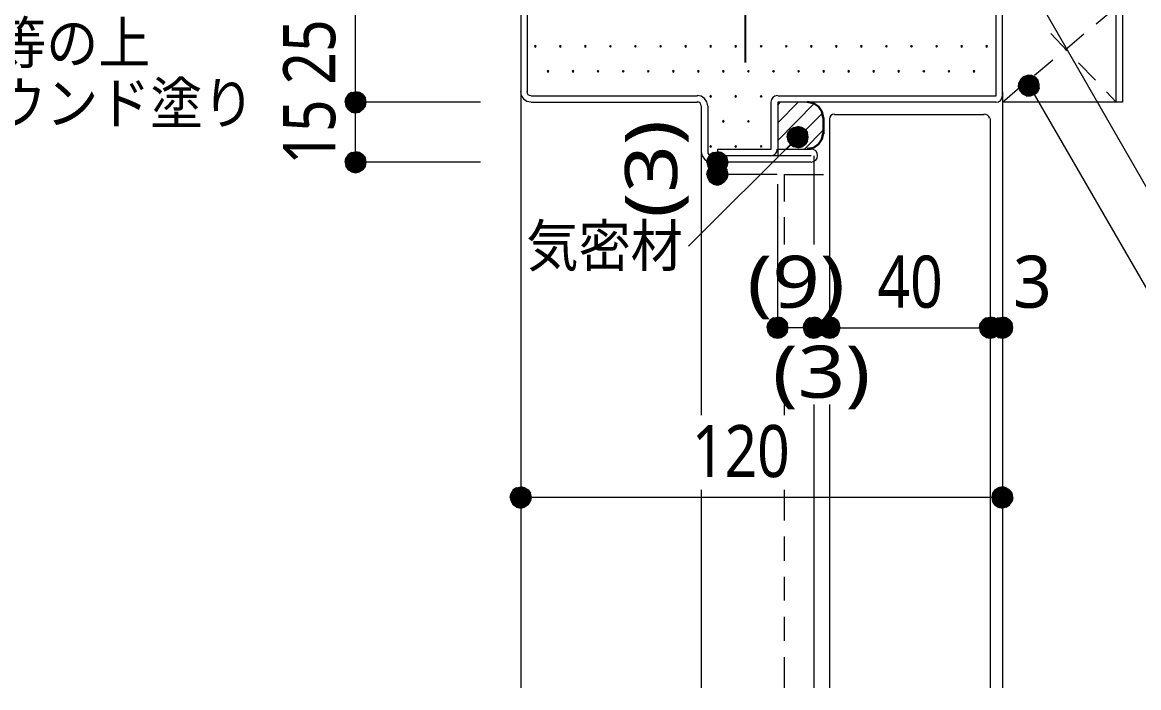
# Model space of a CAD drawing. Header units: millimetres. Extents: x 0 to 420, y 0 to 297.
# Drawn here: x 115.2 to 170.9, y 221.7 to 254.9 of the extents above; entities that cross this region are included whole.
import ezdxf
from ezdxf.enums import TextEntityAlignment as Align

# ---------------------------------------------------------------- set-up
doc = ezdxf.new("R2010")
doc.units = ezdxf.units.MM
doc.styles.add('kst32b', font='NotoSansJP-Variable.ttf')

msp = doc.modelspace()

# ---------------------------------------------------------------- hatches: boundary and pattern name
for points in [[(140.801, 253.767), (140.779, 253.746), (140.758, 253.725), (140.779, 253.704), (140.801, 253.682), (140.822, 253.704), (140.843, 253.725), (140.822, 253.746), (140.801, 253.767)], [(142.05, 253.767), (142.028, 253.746), (142.007, 253.725), (142.028, 253.704), (142.05, 253.682), (142.071, 253.704), (142.092, 253.725), (142.071, 253.746), (142.05, 253.767)], [(143.298, 253.767), (143.277, 253.746), (143.256, 253.725), (143.277, 253.704), (143.298, 253.682), (143.32, 253.704), (143.341, 253.725), (143.32, 253.746), (143.298, 253.767)], [(144.547, 253.767), (144.526, 253.746), (144.505, 253.725), (144.526, 253.704), (144.547, 253.682), (144.568, 253.704), (144.59, 253.725), (144.568, 253.746), (144.547, 253.767)], [(145.796, 253.767), (145.775, 253.746), (145.754, 253.725), (145.775, 253.704), (145.796, 253.682), (145.817, 253.704), (145.838, 253.725), (145.817, 253.746), (145.796, 253.767)], [(147.045, 253.767), (147.024, 253.746), (147.003, 253.725), (147.024, 253.704), (147.045, 253.682), (147.066, 253.704), (147.087, 253.725), (147.066, 253.746), (147.045, 253.767)], [(148.294, 253.767), (148.272, 253.746), (148.251, 253.725), (148.272, 253.704), (148.294, 253.682), (148.315, 253.704), (148.336, 253.725), (148.315, 253.746), (148.294, 253.767)], [(149.543, 253.767), (149.521, 253.746), (149.5, 253.725), (149.521, 253.704), (149.543, 253.682), (149.564, 253.704), (149.585, 253.725), (149.564, 253.746), (149.543, 253.767)], [(150.791, 253.767), (150.77, 253.746), (150.749, 253.725), (150.77, 253.704), (150.791, 253.682), (150.812, 253.704), (150.834, 253.725), (150.812, 253.746), (150.791, 253.767)], [(152.061, 253.767), (152.04, 253.746), (152.019, 253.725), (152.04, 253.704), (152.061, 253.682), (152.083, 253.704), (152.104, 253.725), (152.083, 253.746), (152.061, 253.767)], [(153.31, 253.767), (153.289, 253.746), (153.268, 253.725), (153.289, 253.704), (153.31, 253.682), (153.331, 253.704), (153.353, 253.725), (153.331, 253.746), (153.31, 253.767)], [(154.559, 253.767), (154.538, 253.746), (154.517, 253.725), (154.538, 253.704), (154.559, 253.682), (154.58, 253.704), (154.601, 253.725), (154.58, 253.746), (154.559, 253.767)], [(155.808, 253.767), (155.787, 253.746), (155.766, 253.725), (155.787, 253.704), (155.808, 253.682), (155.829, 253.704), (155.85, 253.725), (155.829, 253.746), (155.808, 253.767)], [(157.057, 253.767), (157.036, 253.746), (157.014, 253.725), (157.036, 253.704), (157.057, 253.682), (157.078, 253.704), (157.099, 253.725), (157.078, 253.746), (157.057, 253.767)], [(158.305, 253.767), (158.284, 253.746), (158.263, 253.725), (158.284, 253.704), (158.305, 253.682), (158.327, 253.704), (158.348, 253.725), (158.327, 253.746), (158.305, 253.767)], [(159.554, 253.767), (159.533, 253.746), (159.512, 253.725), (159.533, 253.704), (159.554, 253.682), (159.576, 253.704), (159.597, 253.725), (159.576, 253.746), (159.554, 253.767)], [(160.803, 253.767), (160.782, 253.746), (160.761, 253.725), (160.782, 253.704), (160.803, 253.682), (160.824, 253.704), (160.846, 253.725), (160.824, 253.746), (160.803, 253.767)], [(162.052, 253.767), (162.031, 253.746), (162.01, 253.725), (162.031, 253.704), (162.052, 253.682), (162.073, 253.704), (162.094, 253.725), (162.073, 253.746), (162.052, 253.767)], [(163.301, 253.767), (163.28, 253.746), (163.259, 253.725), (163.28, 253.704), (163.301, 253.682), (163.322, 253.704), (163.343, 253.725), (163.322, 253.746), (163.301, 253.767)], [(141.436, 252.518), (141.415, 252.497), (141.393, 252.476), (141.415, 252.455), (141.436, 252.434), (141.457, 252.455), (141.478, 252.476), (141.457, 252.497), (141.436, 252.518)], [(142.685, 252.518), (142.663, 252.497), (142.642, 252.476), (142.663, 252.455), (142.685, 252.434), (142.706, 252.455), (142.727, 252.476), (142.706, 252.497), (142.685, 252.518)], [(143.933, 252.518), (143.912, 252.497), (143.891, 252.476), (143.912, 252.455), (143.933, 252.434), (143.954, 252.455), (143.976, 252.476), (143.954, 252.497), (143.933, 252.518)], [(145.182, 252.518), (145.161, 252.497), (145.14, 252.476), (145.161, 252.455), (145.182, 252.434), (145.203, 252.455), (145.225, 252.476), (145.203, 252.497), (145.182, 252.518)], [(146.431, 252.518), (146.41, 252.497), (146.389, 252.476), (146.41, 252.455), (146.431, 252.434), (146.452, 252.455), (146.473, 252.476), (146.452, 252.497), (146.431, 252.518)], [(147.68, 252.518), (147.659, 252.497), (147.637, 252.476), (147.659, 252.455), (147.68, 252.434), (147.701, 252.455), (147.722, 252.476), (147.701, 252.497), (147.68, 252.518)], [(148.929, 252.518), (148.908, 252.497), (148.886, 252.476), (148.908, 252.455), (148.929, 252.434), (148.95, 252.455), (148.971, 252.476), (148.95, 252.497), (148.929, 252.518)], [(150.178, 252.518), (150.156, 252.497), (150.135, 252.476), (150.156, 252.455), (150.178, 252.434), (150.199, 252.455), (150.22, 252.476), (150.199, 252.497), (150.178, 252.518)], [(151.426, 252.518), (151.405, 252.497), (151.384, 252.476), (151.405, 252.455), (151.426, 252.434), (151.447, 252.455), (151.469, 252.476), (151.447, 252.497), (151.426, 252.518)], [(152.675, 252.518), (152.654, 252.497), (152.633, 252.476), (152.654, 252.455), (152.675, 252.434), (152.696, 252.455), (152.718, 252.476), (152.696, 252.497), (152.675, 252.518)], [(153.924, 252.518), (153.903, 252.497), (153.882, 252.476), (153.903, 252.455), (153.924, 252.434), (153.945, 252.455), (153.966, 252.476), (153.945, 252.497), (153.924, 252.518)], [(155.173, 252.518), (155.152, 252.497), (155.13, 252.476), (155.152, 252.455), (155.173, 252.434), (155.194, 252.455), (155.215, 252.476), (155.194, 252.497), (155.173, 252.518)], [(156.422, 252.518), (156.401, 252.497), (156.379, 252.476), (156.401, 252.455), (156.422, 252.434), (156.443, 252.455), (156.464, 252.476), (156.443, 252.497), (156.422, 252.518)], [(157.671, 252.518), (157.649, 252.497), (157.628, 252.476), (157.649, 252.455), (157.671, 252.434), (157.692, 252.455), (157.713, 252.476), (157.692, 252.497), (157.671, 252.518)], [(158.919, 252.518), (158.898, 252.497), (158.877, 252.476), (158.898, 252.455), (158.919, 252.434), (158.941, 252.455), (158.962, 252.476), (158.941, 252.497), (158.919, 252.518)], [(160.168, 252.518), (160.147, 252.497), (160.126, 252.476), (160.147, 252.455), (160.168, 252.434), (160.189, 252.455), (160.211, 252.476), (160.189, 252.497), (160.168, 252.518)], [(161.417, 252.518), (161.396, 252.497), (161.375, 252.476), (161.396, 252.455), (161.417, 252.434), (161.438, 252.455), (161.459, 252.476), (161.438, 252.497), (161.417, 252.518)], [(162.666, 252.518), (162.645, 252.497), (162.624, 252.476), (162.645, 252.455), (162.666, 252.434), (162.687, 252.455), (162.708, 252.476), (162.687, 252.497), (162.666, 252.518)], [(165.481, 251.248), (165.671, 251.312), (165.418, 251.756), (165.481, 251.248)], [(149.543, 251.27), (149.521, 251.248), (149.5, 251.227), (149.521, 251.206), (149.543, 251.185), (149.564, 251.206), (149.585, 251.227), (149.564, 251.248), (149.543, 251.27)], [(150.791, 251.27), (150.77, 251.248), (150.749, 251.227), (150.77, 251.206), (150.791, 251.185), (150.812, 251.206), (150.834, 251.227), (150.812, 251.248), (150.791, 251.27)], [(152.061, 251.27), (152.04, 251.248), (152.019, 251.227), (152.04, 251.206), (152.061, 251.185), (152.083, 251.206), (152.104, 251.227), (152.083, 251.248), (152.061, 251.27)], [(132.334, 250.74), (132.376, 250.931), (131.847, 250.931), (132.334, 250.74)], [(150.178, 250.021), (150.156, 249.999), (150.135, 249.978), (150.156, 249.957), (150.178, 249.936), (150.199, 249.957), (150.22, 249.978), (150.199, 249.999), (150.178, 250.021)], [(151.426, 250.021), (151.405, 249.999), (151.384, 249.978), (151.405, 249.957), (151.426, 249.936), (151.447, 249.957), (151.469, 249.978), (151.447, 249.999), (151.426, 250.021)], [(149.543, 248.772), (149.521, 248.751), (149.5, 248.729), (149.521, 248.708), (149.543, 248.687), (149.564, 248.708), (149.585, 248.729), (149.564, 248.751), (149.543, 248.772)], [(150.791, 248.772), (150.77, 248.751), (150.749, 248.729), (150.77, 248.708), (150.791, 248.687), (150.812, 248.708), (150.834, 248.729), (150.812, 248.751), (150.791, 248.772)], [(152.061, 248.772), (152.04, 248.751), (152.019, 248.729), (152.04, 248.708), (152.061, 248.687), (152.083, 248.708), (152.104, 248.729), (152.083, 248.751), (152.061, 248.772)], [(153.395, 249.005), (153.501, 248.835), (153.882, 249.195), (153.395, 249.005)], [(132.334, 247.735), (132.376, 247.946), (131.847, 247.946), (132.334, 247.735)], [(150.368, 247.735), (150.41, 247.946), (149.881, 247.946), (150.368, 247.735)], [(150.368, 247.142), (150.41, 247.332), (149.881, 247.332), (150.368, 247.142)], [(153.374, 239.48), (153.395, 239.691), (152.887, 239.691), (153.374, 239.48)], [(155.173, 239.48), (155.194, 239.691), (154.686, 239.691), (155.173, 239.48)], [(155.956, 239.48), (155.998, 239.691), (155.469, 239.691), (155.956, 239.48)], [(163.957, 239.48), (163.999, 239.691), (163.47, 239.691), (163.957, 239.48)], [(164.571, 239.48), (164.613, 239.691), (164.084, 239.691), (164.571, 239.48)], [(140.568, 231.034), (140.61, 231.225), (140.081, 231.225), (140.568, 231.034)], [(163.597, 231.436), (163.555, 231.225), (164.084, 231.225), (163.597, 231.436)]]:
    msp.add_hatch(color=7).paths.add_polyline_path(points)
h = msp.add_hatch(color=7)
h.paths.add_polyline_path([(165.545, 252.264), (165.354, 252.285), (165.418, 251.756), (165.545, 252.264)])
h.paths.add_polyline_path([(165.354, 252.285), (165.418, 251.756), (165.142, 252.222), (165.354, 252.285)])
h.paths.add_polyline_path([(165.418, 251.756), (165.142, 252.222), (164.994, 252.074), (165.418, 251.756)])
h = msp.add_hatch(color=7)
h.paths.add_polyline_path([(165.926, 251.82), (165.862, 252.031), (165.418, 251.756), (165.926, 251.82)])
h.paths.add_polyline_path([(165.862, 252.031), (165.418, 251.756), (165.735, 252.18), (165.862, 252.031)])
h.paths.add_polyline_path([(165.418, 251.756), (165.735, 252.18), (165.545, 252.264), (165.418, 251.756)])
h = msp.add_hatch(color=7)
h.paths.add_polyline_path([(164.994, 252.074), (164.91, 251.904), (165.418, 251.756), (164.994, 252.074)])
h.paths.add_polyline_path([(164.91, 251.904), (165.418, 251.756), (164.888, 251.693), (164.91, 251.904)])
h.paths.add_polyline_path([(165.418, 251.756), (164.888, 251.693), (164.952, 251.502), (165.418, 251.756)])
h = msp.add_hatch(color=7)
h.paths.add_polyline_path([(164.952, 251.502), (165.1, 251.333), (165.418, 251.756), (164.952, 251.502)])
h.paths.add_polyline_path([(165.1, 251.333), (165.418, 251.756), (165.269, 251.248), (165.1, 251.333)])
h.paths.add_polyline_path([(165.418, 251.756), (165.269, 251.248), (165.481, 251.248), (165.418, 251.756)])
h = msp.add_hatch(color=7)
h.paths.add_polyline_path([(165.671, 251.312), (165.841, 251.439), (165.418, 251.756), (165.671, 251.312)])
h.paths.add_polyline_path([(165.841, 251.439), (165.418, 251.756), (165.926, 251.629), (165.841, 251.439)])
h.paths.add_polyline_path([(165.418, 251.756), (165.926, 251.629), (165.926, 251.82), (165.418, 251.756)])
h = msp.add_hatch(color=7)
h.paths.add_polyline_path([(131.466, 251.312), (131.36, 251.142), (131.847, 250.931), (131.466, 251.312)])
h.paths.add_polyline_path([(131.36, 251.142), (131.847, 250.931), (131.318, 250.931), (131.36, 251.142)])
h.paths.add_polyline_path([(131.847, 250.931), (131.318, 250.931), (131.36, 250.74), (131.847, 250.931)])
h = msp.add_hatch(color=7)
h.paths.add_polyline_path([(132.038, 251.418), (131.847, 251.46), (131.847, 250.931), (132.038, 251.418)])
h.paths.add_polyline_path([(131.847, 251.46), (131.847, 250.931), (131.636, 251.418), (131.847, 251.46)])
h.paths.add_polyline_path([(131.847, 250.931), (131.636, 251.418), (131.466, 251.312), (131.847, 250.931)])
h = msp.add_hatch(color=7)
h.paths.add_polyline_path([(132.376, 250.931), (132.334, 251.142), (131.847, 250.931), (132.376, 250.931)])
h.paths.add_polyline_path([(132.334, 251.142), (131.847, 250.931), (132.207, 251.312), (132.334, 251.142)])
h.paths.add_polyline_path([(131.847, 250.931), (132.207, 251.312), (132.038, 251.418), (131.847, 250.931)])
h = msp.add_hatch(color=7)
h.paths.add_polyline_path([(131.36, 250.74), (131.466, 250.571), (131.847, 250.931), (131.36, 250.74)])
h.paths.add_polyline_path([(131.466, 250.571), (131.847, 250.931), (131.636, 250.444), (131.466, 250.571)])
h.paths.add_polyline_path([(131.847, 250.931), (131.636, 250.444), (131.847, 250.402), (131.847, 250.931)])
h = msp.add_hatch(color=7)
h.paths.add_polyline_path([(131.847, 250.402), (132.038, 250.444), (131.847, 250.931), (131.847, 250.402)])
h.paths.add_polyline_path([(132.038, 250.444), (131.847, 250.931), (132.207, 250.571), (132.038, 250.444)])
h.paths.add_polyline_path([(131.847, 250.931), (132.207, 250.571), (132.334, 250.74), (131.847, 250.931)])
h = msp.add_hatch(color=7)
h.paths.add_polyline_path([(153.501, 249.576), (153.395, 249.407), (153.882, 249.195), (153.501, 249.576)])
h.paths.add_polyline_path([(153.395, 249.407), (153.882, 249.195), (153.353, 249.195), (153.395, 249.407)])
h.paths.add_polyline_path([(153.882, 249.195), (153.353, 249.195), (153.395, 249.005), (153.882, 249.195)])
h = msp.add_hatch(color=7)
h.paths.add_polyline_path([(154.093, 249.682), (153.882, 249.724), (153.882, 249.195), (154.093, 249.682)])
h.paths.add_polyline_path([(153.882, 249.724), (153.882, 249.195), (153.691, 249.682), (153.882, 249.724)])
h.paths.add_polyline_path([(153.882, 249.195), (153.691, 249.682), (153.501, 249.576), (153.882, 249.195)])
h = msp.add_hatch(color=7)
h.paths.add_polyline_path([(154.411, 249.195), (154.369, 249.407), (153.882, 249.195), (154.411, 249.195)])
h.paths.add_polyline_path([(154.369, 249.407), (153.882, 249.195), (154.263, 249.576), (154.369, 249.407)])
h.paths.add_polyline_path([(153.882, 249.195), (154.263, 249.576), (154.093, 249.682), (153.882, 249.195)])
h = msp.add_hatch(color=7)
h.paths.add_polyline_path([(153.501, 248.835), (153.691, 248.708), (153.882, 249.195), (153.501, 248.835)])
h.paths.add_polyline_path([(153.691, 248.708), (153.882, 249.195), (153.882, 248.666), (153.691, 248.708)])
h.paths.add_polyline_path([(153.882, 249.195), (153.882, 248.666), (154.093, 248.708), (153.882, 249.195)])
h = msp.add_hatch(color=7)
h.paths.add_polyline_path([(154.093, 248.708), (154.263, 248.835), (153.882, 249.195), (154.093, 248.708)])
h.paths.add_polyline_path([(154.263, 248.835), (153.882, 249.195), (154.369, 249.005), (154.263, 248.835)])
h.paths.add_polyline_path([(153.882, 249.195), (154.369, 249.005), (154.411, 249.195), (153.882, 249.195)])
h = msp.add_hatch(color=7)
h.paths.add_polyline_path([(131.466, 248.306), (131.36, 248.137), (131.847, 247.946), (131.466, 248.306)])
h.paths.add_polyline_path([(131.36, 248.137), (131.847, 247.946), (131.318, 247.946), (131.36, 248.137)])
h.paths.add_polyline_path([(131.847, 247.946), (131.318, 247.946), (131.36, 247.735), (131.847, 247.946)])
h = msp.add_hatch(color=7)
h.paths.add_polyline_path([(132.038, 248.433), (131.847, 248.454), (131.847, 247.946), (132.038, 248.433)])
h.paths.add_polyline_path([(131.847, 248.454), (131.847, 247.946), (131.636, 248.433), (131.847, 248.454)])
h.paths.add_polyline_path([(131.847, 247.946), (131.636, 248.433), (131.466, 248.306), (131.847, 247.946)])
h = msp.add_hatch(color=7)
h.paths.add_polyline_path([(132.376, 247.946), (132.334, 248.137), (131.847, 247.946), (132.376, 247.946)])
h.paths.add_polyline_path([(132.334, 248.137), (131.847, 247.946), (132.207, 248.306), (132.334, 248.137)])
h.paths.add_polyline_path([(131.847, 247.946), (132.207, 248.306), (132.038, 248.433), (131.847, 247.946)])
h = msp.add_hatch(color=7)
h.paths.add_polyline_path([(149.5, 248.306), (149.394, 248.137), (149.881, 247.946), (149.5, 248.306)])
h.paths.add_polyline_path([(149.394, 248.137), (149.881, 247.946), (149.352, 247.946), (149.394, 248.137)])
h.paths.add_polyline_path([(149.881, 247.946), (149.352, 247.946), (149.394, 247.735), (149.881, 247.946)])
h = msp.add_hatch(color=7)
h.paths.add_polyline_path([(150.072, 248.433), (149.881, 248.454), (149.881, 247.946), (150.072, 248.433)])
h.paths.add_polyline_path([(149.881, 248.454), (149.881, 247.946), (149.67, 248.433), (149.881, 248.454)])
h.paths.add_polyline_path([(149.881, 247.946), (149.67, 248.433), (149.5, 248.306), (149.881, 247.946)])
h = msp.add_hatch(color=7)
h.paths.add_polyline_path([(150.41, 247.946), (150.368, 248.137), (149.881, 247.946), (150.41, 247.946)])
h.paths.add_polyline_path([(150.368, 248.137), (149.881, 247.946), (150.241, 248.306), (150.368, 248.137)])
h.paths.add_polyline_path([(149.881, 247.946), (150.241, 248.306), (150.072, 248.433), (149.881, 247.946)])
h = msp.add_hatch(color=7)
h.paths.add_polyline_path([(131.36, 247.735), (131.466, 247.565), (131.847, 247.946), (131.36, 247.735)])
h.paths.add_polyline_path([(131.466, 247.565), (131.847, 247.946), (131.636, 247.459), (131.466, 247.565)])
h.paths.add_polyline_path([(131.847, 247.946), (131.636, 247.459), (131.847, 247.417), (131.847, 247.946)])
h = msp.add_hatch(color=7)
h.paths.add_polyline_path([(131.847, 247.417), (132.038, 247.459), (131.847, 247.946), (131.847, 247.417)])
h.paths.add_polyline_path([(132.038, 247.459), (131.847, 247.946), (132.207, 247.565), (132.038, 247.459)])
h.paths.add_polyline_path([(131.847, 247.946), (132.207, 247.565), (132.334, 247.735), (131.847, 247.946)])
h = msp.add_hatch(color=7)
h.paths.add_polyline_path([(149.5, 247.713), (149.394, 247.544), (149.881, 247.332), (149.5, 247.713)])
h.paths.add_polyline_path([(149.394, 247.544), (149.881, 247.332), (149.352, 247.332), (149.394, 247.544)])
h.paths.add_polyline_path([(149.881, 247.332), (149.352, 247.332), (149.394, 247.142), (149.881, 247.332)])
h = msp.add_hatch(color=7)
h.paths.add_polyline_path([(149.394, 247.735), (149.5, 247.565), (149.881, 247.946), (149.394, 247.735)])
h.paths.add_polyline_path([(149.5, 247.565), (149.881, 247.946), (149.67, 247.459), (149.5, 247.565)])
h.paths.add_polyline_path([(149.881, 247.946), (149.67, 247.459), (149.881, 247.417), (149.881, 247.946)])
h = msp.add_hatch(color=7)
h.paths.add_polyline_path([(150.072, 247.819), (149.881, 247.862), (149.881, 247.332), (150.072, 247.819)])
h.paths.add_polyline_path([(149.881, 247.862), (149.881, 247.332), (149.67, 247.819), (149.881, 247.862)])
h.paths.add_polyline_path([(149.881, 247.332), (149.67, 247.819), (149.5, 247.713), (149.881, 247.332)])
h = msp.add_hatch(color=7)
h.paths.add_polyline_path([(149.881, 247.417), (150.072, 247.459), (149.881, 247.946), (149.881, 247.417)])
h.paths.add_polyline_path([(150.072, 247.459), (149.881, 247.946), (150.241, 247.565), (150.072, 247.459)])
h.paths.add_polyline_path([(149.881, 247.946), (150.241, 247.565), (150.368, 247.735), (149.881, 247.946)])
h = msp.add_hatch(color=7)
h.paths.add_polyline_path([(150.41, 247.332), (150.368, 247.544), (149.881, 247.332), (150.41, 247.332)])
h.paths.add_polyline_path([(150.368, 247.544), (149.881, 247.332), (150.241, 247.713), (150.368, 247.544)])
h.paths.add_polyline_path([(149.881, 247.332), (150.241, 247.713), (150.072, 247.819), (149.881, 247.332)])
h = msp.add_hatch(color=7)
h.paths.add_polyline_path([(149.394, 247.142), (149.5, 246.973), (149.881, 247.332), (149.394, 247.142)])
h.paths.add_polyline_path([(149.5, 246.973), (149.881, 247.332), (149.67, 246.846), (149.5, 246.973)])
h.paths.add_polyline_path([(149.881, 247.332), (149.67, 246.846), (149.881, 246.803), (149.881, 247.332)])
h = msp.add_hatch(color=7)
h.paths.add_polyline_path([(149.881, 246.803), (150.072, 246.846), (149.881, 247.332), (149.881, 246.803)])
h.paths.add_polyline_path([(150.072, 246.846), (149.881, 247.332), (150.241, 246.973), (150.072, 246.846)])
h.paths.add_polyline_path([(149.881, 247.332), (150.241, 246.973), (150.368, 247.142), (149.881, 247.332)])
h = msp.add_hatch(color=7)
h.paths.add_polyline_path([(152.506, 240.072), (152.4, 239.903), (152.887, 239.691), (152.506, 240.072)])
h.paths.add_polyline_path([(152.4, 239.903), (152.887, 239.691), (152.358, 239.691), (152.4, 239.903)])
h.paths.add_polyline_path([(152.887, 239.691), (152.358, 239.691), (152.4, 239.48), (152.887, 239.691)])
h = msp.add_hatch(color=7)
h.paths.add_polyline_path([(153.077, 240.178), (152.887, 240.221), (152.887, 239.691), (153.077, 240.178)])
h.paths.add_polyline_path([(152.887, 240.221), (152.887, 239.691), (152.675, 240.178), (152.887, 240.221)])
h.paths.add_polyline_path([(152.887, 239.691), (152.675, 240.178), (152.506, 240.072), (152.887, 239.691)])
h = msp.add_hatch(color=7)
h.paths.add_polyline_path([(153.395, 239.691), (153.374, 239.903), (152.887, 239.691), (153.395, 239.691)])
h.paths.add_polyline_path([(153.374, 239.903), (152.887, 239.691), (153.247, 240.072), (153.374, 239.903)])
h.paths.add_polyline_path([(152.887, 239.691), (153.247, 240.072), (153.077, 240.178), (152.887, 239.691)])
h = msp.add_hatch(color=7)
h.paths.add_polyline_path([(154.305, 240.072), (154.199, 239.903), (154.686, 239.691), (154.305, 240.072)])
h.paths.add_polyline_path([(154.199, 239.903), (154.686, 239.691), (154.157, 239.691), (154.199, 239.903)])
h.paths.add_polyline_path([(154.686, 239.691), (154.157, 239.691), (154.199, 239.48), (154.686, 239.691)])
h = msp.add_hatch(color=7)
h.paths.add_polyline_path([(154.877, 240.178), (154.686, 240.221), (154.686, 239.691), (154.877, 240.178)])
h.paths.add_polyline_path([(154.686, 240.221), (154.686, 239.691), (154.474, 240.178), (154.686, 240.221)])
h.paths.add_polyline_path([(154.686, 239.691), (154.474, 240.178), (154.305, 240.072), (154.686, 239.691)])
h = msp.add_hatch(color=7)
h.paths.add_polyline_path([(155.194, 239.691), (155.173, 239.903), (154.686, 239.691), (155.194, 239.691)])
h.paths.add_polyline_path([(155.173, 239.903), (154.686, 239.691), (155.046, 240.072), (155.173, 239.903)])
h.paths.add_polyline_path([(154.686, 239.691), (155.046, 240.072), (154.877, 240.178), (154.686, 239.691)])
h = msp.add_hatch(color=7)
h.paths.add_polyline_path([(155.109, 240.072), (154.982, 239.903), (155.469, 239.691), (155.109, 240.072)])
h.paths.add_polyline_path([(154.982, 239.903), (155.469, 239.691), (154.94, 239.691), (154.982, 239.903)])
h.paths.add_polyline_path([(155.469, 239.691), (154.94, 239.691), (154.982, 239.48), (155.469, 239.691)])
h = msp.add_hatch(color=7)
h.paths.add_polyline_path([(155.681, 240.178), (155.469, 240.221), (155.469, 239.691), (155.681, 240.178)])
h.paths.add_polyline_path([(155.469, 240.221), (155.469, 239.691), (155.279, 240.178), (155.469, 240.221)])
h.paths.add_polyline_path([(155.469, 239.691), (155.279, 240.178), (155.109, 240.072), (155.469, 239.691)])
h = msp.add_hatch(color=7)
h.paths.add_polyline_path([(155.998, 239.691), (155.956, 239.903), (155.469, 239.691), (155.998, 239.691)])
h.paths.add_polyline_path([(155.956, 239.903), (155.469, 239.691), (155.85, 240.072), (155.956, 239.903)])
h.paths.add_polyline_path([(155.469, 239.691), (155.85, 240.072), (155.681, 240.178), (155.469, 239.691)])
h = msp.add_hatch(color=7)
h.paths.add_polyline_path([(163.11, 240.072), (162.983, 239.903), (163.47, 239.691), (163.11, 240.072)])
h.paths.add_polyline_path([(162.983, 239.903), (163.47, 239.691), (162.941, 239.691), (162.983, 239.903)])
h.paths.add_polyline_path([(163.47, 239.691), (162.941, 239.691), (162.983, 239.48), (163.47, 239.691)])
h = msp.add_hatch(color=7)
h.paths.add_polyline_path([(163.682, 240.178), (163.47, 240.221), (163.47, 239.691), (163.682, 240.178)])
h.paths.add_polyline_path([(163.47, 240.221), (163.47, 239.691), (163.28, 240.178), (163.47, 240.221)])
h.paths.add_polyline_path([(163.47, 239.691), (163.28, 240.178), (163.11, 240.072), (163.47, 239.691)])
h = msp.add_hatch(color=7)
h.paths.add_polyline_path([(163.999, 239.691), (163.957, 239.903), (163.47, 239.691), (163.999, 239.691)])
h.paths.add_polyline_path([(163.957, 239.903), (163.47, 239.691), (163.851, 240.072), (163.957, 239.903)])
h.paths.add_polyline_path([(163.47, 239.691), (163.851, 240.072), (163.682, 240.178), (163.47, 239.691)])
h = msp.add_hatch(color=7)
h.paths.add_polyline_path([(163.703, 240.072), (163.597, 239.903), (164.084, 239.691), (163.703, 240.072)])
h.paths.add_polyline_path([(163.597, 239.903), (164.084, 239.691), (163.555, 239.691), (163.597, 239.903)])
h.paths.add_polyline_path([(164.084, 239.691), (163.555, 239.691), (163.597, 239.48), (164.084, 239.691)])
h = msp.add_hatch(color=7)
h.paths.add_polyline_path([(164.275, 240.178), (164.084, 240.221), (164.084, 239.691), (164.275, 240.178)])
h.paths.add_polyline_path([(164.084, 240.221), (164.084, 239.691), (163.872, 240.178), (164.084, 240.221)])
h.paths.add_polyline_path([(164.084, 239.691), (163.872, 240.178), (163.703, 240.072), (164.084, 239.691)])
h = msp.add_hatch(color=7)
h.paths.add_polyline_path([(164.613, 239.691), (164.571, 239.903), (164.084, 239.691), (164.613, 239.691)])
h.paths.add_polyline_path([(164.571, 239.903), (164.084, 239.691), (164.444, 240.072), (164.571, 239.903)])
h.paths.add_polyline_path([(164.084, 239.691), (164.444, 240.072), (164.275, 240.178), (164.084, 239.691)])
h = msp.add_hatch(color=7)
h.paths.add_polyline_path([(152.4, 239.48), (152.506, 239.31), (152.887, 239.691), (152.4, 239.48)])
h.paths.add_polyline_path([(152.506, 239.31), (152.887, 239.691), (152.675, 239.204), (152.506, 239.31)])
h.paths.add_polyline_path([(152.887, 239.691), (152.675, 239.204), (152.887, 239.162), (152.887, 239.691)])
h = msp.add_hatch(color=7)
h.paths.add_polyline_path([(152.887, 239.162), (153.077, 239.204), (152.887, 239.691), (152.887, 239.162)])
h.paths.add_polyline_path([(153.077, 239.204), (152.887, 239.691), (153.247, 239.31), (153.077, 239.204)])
h.paths.add_polyline_path([(152.887, 239.691), (153.247, 239.31), (153.374, 239.48), (152.887, 239.691)])
h = msp.add_hatch(color=7)
h.paths.add_polyline_path([(154.199, 239.48), (154.305, 239.31), (154.686, 239.691), (154.199, 239.48)])
h.paths.add_polyline_path([(154.305, 239.31), (154.686, 239.691), (154.474, 239.204), (154.305, 239.31)])
h.paths.add_polyline_path([(154.686, 239.691), (154.474, 239.204), (154.686, 239.162), (154.686, 239.691)])
h = msp.add_hatch(color=7)
h.paths.add_polyline_path([(154.686, 239.162), (154.877, 239.204), (154.686, 239.691), (154.686, 239.162)])
h.paths.add_polyline_path([(154.877, 239.204), (154.686, 239.691), (155.046, 239.31), (154.877, 239.204)])
h.paths.add_polyline_path([(154.686, 239.691), (155.046, 239.31), (155.173, 239.48), (154.686, 239.691)])
h = msp.add_hatch(color=7)
h.paths.add_polyline_path([(154.982, 239.48), (155.109, 239.31), (155.469, 239.691), (154.982, 239.48)])
h.paths.add_polyline_path([(155.109, 239.31), (155.469, 239.691), (155.279, 239.204), (155.109, 239.31)])
h.paths.add_polyline_path([(155.469, 239.691), (155.279, 239.204), (155.469, 239.162), (155.469, 239.691)])
h = msp.add_hatch(color=7)
h.paths.add_polyline_path([(155.469, 239.162), (155.681, 239.204), (155.469, 239.691), (155.469, 239.162)])
h.paths.add_polyline_path([(155.681, 239.204), (155.469, 239.691), (155.85, 239.31), (155.681, 239.204)])
h.paths.add_polyline_path([(155.469, 239.691), (155.85, 239.31), (155.956, 239.48), (155.469, 239.691)])
h = msp.add_hatch(color=7)
h.paths.add_polyline_path([(162.983, 239.48), (163.11, 239.31), (163.47, 239.691), (162.983, 239.48)])
h.paths.add_polyline_path([(163.11, 239.31), (163.47, 239.691), (163.28, 239.204), (163.11, 239.31)])
h.paths.add_polyline_path([(163.47, 239.691), (163.28, 239.204), (163.47, 239.162), (163.47, 239.691)])
h = msp.add_hatch(color=7)
h.paths.add_polyline_path([(163.47, 239.162), (163.682, 239.204), (163.47, 239.691), (163.47, 239.162)])
h.paths.add_polyline_path([(163.682, 239.204), (163.47, 239.691), (163.851, 239.31), (163.682, 239.204)])
h.paths.add_polyline_path([(163.47, 239.691), (163.851, 239.31), (163.957, 239.48), (163.47, 239.691)])
h = msp.add_hatch(color=7)
h.paths.add_polyline_path([(163.597, 239.48), (163.703, 239.31), (164.084, 239.691), (163.597, 239.48)])
h.paths.add_polyline_path([(163.703, 239.31), (164.084, 239.691), (163.872, 239.204), (163.703, 239.31)])
h.paths.add_polyline_path([(164.084, 239.691), (163.872, 239.204), (164.084, 239.162), (164.084, 239.691)])
h = msp.add_hatch(color=7)
h.paths.add_polyline_path([(164.084, 239.162), (164.275, 239.204), (164.084, 239.691), (164.084, 239.162)])
h.paths.add_polyline_path([(164.275, 239.204), (164.084, 239.691), (164.444, 239.31), (164.275, 239.204)])
h.paths.add_polyline_path([(164.084, 239.691), (164.444, 239.31), (164.571, 239.48), (164.084, 239.691)])
h = msp.add_hatch(color=7)
h.paths.add_polyline_path([(139.7, 231.606), (139.594, 231.436), (140.081, 231.225), (139.7, 231.606)])
h.paths.add_polyline_path([(139.594, 231.436), (140.081, 231.225), (139.552, 231.225), (139.594, 231.436)])
h.paths.add_polyline_path([(140.081, 231.225), (139.552, 231.225), (139.594, 231.034), (140.081, 231.225)])
h = msp.add_hatch(color=7)
h.paths.add_polyline_path([(140.271, 231.712), (140.081, 231.754), (140.081, 231.225), (140.271, 231.712)])
h.paths.add_polyline_path([(140.081, 231.754), (140.081, 231.225), (139.869, 231.712), (140.081, 231.754)])
h.paths.add_polyline_path([(140.081, 231.225), (139.869, 231.712), (139.7, 231.606), (140.081, 231.225)])
h = msp.add_hatch(color=7)
h.paths.add_polyline_path([(140.61, 231.225), (140.568, 231.436), (140.081, 231.225), (140.61, 231.225)])
h.paths.add_polyline_path([(140.568, 231.436), (140.081, 231.225), (140.441, 231.606), (140.568, 231.436)])
h.paths.add_polyline_path([(140.081, 231.225), (140.441, 231.606), (140.271, 231.712), (140.081, 231.225)])
h = msp.add_hatch(color=7)
h.paths.add_polyline_path([(164.084, 231.754), (163.872, 231.712), (164.084, 231.225), (164.084, 231.754)])
h.paths.add_polyline_path([(163.872, 231.712), (164.084, 231.225), (163.703, 231.606), (163.872, 231.712)])
h.paths.add_polyline_path([(164.084, 231.225), (163.703, 231.606), (163.597, 231.436), (164.084, 231.225)])
h = msp.add_hatch(color=7)
h.paths.add_polyline_path([(164.571, 231.436), (164.444, 231.606), (164.084, 231.225), (164.571, 231.436)])
h.paths.add_polyline_path([(164.444, 231.606), (164.084, 231.225), (164.275, 231.712), (164.444, 231.606)])
h.paths.add_polyline_path([(164.084, 231.225), (164.275, 231.712), (164.084, 231.754), (164.084, 231.225)])
h = msp.add_hatch(color=7)
h.paths.add_polyline_path([(139.594, 231.034), (139.7, 230.865), (140.081, 231.225), (139.594, 231.034)])
h.paths.add_polyline_path([(139.7, 230.865), (140.081, 231.225), (139.869, 230.738), (139.7, 230.865)])
h.paths.add_polyline_path([(140.081, 231.225), (139.869, 230.738), (140.081, 230.696), (140.081, 231.225)])
h = msp.add_hatch(color=7)
h.paths.add_polyline_path([(140.081, 230.696), (140.271, 230.738), (140.081, 231.225), (140.081, 230.696)])
h.paths.add_polyline_path([(140.271, 230.738), (140.081, 231.225), (140.441, 230.865), (140.271, 230.738)])
h.paths.add_polyline_path([(140.081, 231.225), (140.441, 230.865), (140.568, 231.034), (140.081, 231.225)])
h = msp.add_hatch(color=7)
h.paths.add_polyline_path([(163.555, 231.225), (163.597, 231.034), (164.084, 231.225), (163.555, 231.225)])
h.paths.add_polyline_path([(163.597, 231.034), (164.084, 231.225), (163.703, 230.865), (163.597, 231.034)])
h.paths.add_polyline_path([(164.084, 231.225), (163.703, 230.865), (163.872, 230.738), (164.084, 231.225)])
h = msp.add_hatch(color=7)
h.paths.add_polyline_path([(163.872, 230.738), (164.084, 230.696), (164.084, 231.225), (163.872, 230.738)])
h.paths.add_polyline_path([(164.084, 230.696), (164.084, 231.225), (164.275, 230.738), (164.084, 230.696)])
h.paths.add_polyline_path([(164.084, 231.225), (164.275, 230.738), (164.444, 230.865), (164.084, 231.225)])
h = msp.add_hatch(color=7)
h.paths.add_polyline_path([(164.444, 230.865), (164.571, 231.034), (164.084, 231.225), (164.444, 230.865)])
h.paths.add_polyline_path([(164.571, 231.034), (164.084, 231.225), (164.613, 231.225), (164.571, 231.034)])
h.paths.add_polyline_path([(164.084, 231.225), (164.613, 231.225), (164.571, 231.436), (164.084, 231.225)])

# ---------------------------------------------------------------- linework, layer by layer
at = {"lineweight": 25}
msp.add_lwpolyline([(151.257, 259.08), (151.257, 252.921)], dxfattribs=at)
at = {"lineweight": 13}
for points in [[(163.767, 251.248), (163.767, 256.646)], [(164.084, 251.248), (164.084, 256.646)], [(165.481, 256.73), (172.466, 244.602)], [(131.847, 247.946), (131.847, 250.931), (131.847, 255.947)], [(168.762, 254.847), (169.757, 255.672)], [(169.757, 250.931), (169.757, 255.672)], [(170.074, 255.672), (170.074, 250.931)], [(140.081, 255.418), (140.081, 251.46)], [(140.399, 255.418), (140.399, 251.46)], [(166.497, 254.36), (167.322, 253.492)], [(167.217, 253.555), (168.148, 254.339)], [(165.693, 252.285), (166.603, 253.047)], [(167.873, 252.899), (168.72, 252.031)], [(164.084, 250.931), (165.079, 251.778)], [(165.418, 251.756), (172.424, 239.628)], [(140.06, 251.471), (140.101, 251.269), (140.212, 251.104), (140.377, 250.993), (140.578, 250.952)], [(140.081, 251.46), (140.081, 221.742)], [(140.377, 251.471), (140.393, 251.392), (140.436, 251.328), (140.5, 251.285), (140.578, 251.269)], [(140.589, 251.248), (148.886, 251.248)], [(149.394, 250.751), (149.354, 250.953), (149.242, 251.118), (149.078, 251.229), (148.876, 251.269)], [(152.876, 251.269), (152.749, 251.244), (152.644, 251.173), (152.574, 251.069), (152.548, 250.941)], [(152.887, 251.248), (163.767, 251.248)], [(163.756, 250.931), (163.884, 250.957), (163.988, 251.027), (164.058, 251.131), (164.084, 251.259)], [(164.084, 251.46), (164.084, 221.742)], [(169.27, 251.46), (169.757, 250.931)], [(138.07, 250.931), (131.847, 250.931)], [(140.589, 250.931), (148.886, 250.931)], [(149.077, 250.751), (149.061, 250.829), (149.018, 250.893), (148.954, 250.936), (148.876, 250.952)], [(149.077, 250.74), (149.077, 248.454)], [(149.394, 250.74), (149.394, 248.454)], [(152.548, 250.931), (152.548, 248.581), (149.881, 248.581), (149.881, 248.264)], [(163.767, 250.931), (152.887, 250.931)], [(152.887, 250.783), (153.014, 250.931)], [(152.887, 249.915), (153.903, 250.931)], [(152.887, 250.931), (152.887, 248.581)], [(152.887, 249.026), (154.707, 250.867)], [(170.074, 250.931), (164.084, 250.931)], [(153.31, 248.581), (155.13, 250.402)], [(155.713, 250.338), (155.618, 250.319), (155.54, 250.267), (155.488, 250.19), (155.469, 250.095)], [(155.469, 250.084), (155.469, 239.204)], [(155.723, 250.317), (163.174, 250.317)], [(163.466, 250.136), (163.416, 250.219), (163.345, 250.283), (163.259, 250.324), (163.163, 250.338)], [(163.47, 250.126), (163.47, 221.742)], [(154.199, 248.581), (155.173, 249.555)], [(153.882, 249.195), (148.442, 243.755)], [(149.077, 248.465), (149.118, 248.263), (149.229, 248.098), (149.394, 247.987), (149.595, 247.946)], [(149.077, 248.454), (149.077, 235.331)], [(149.394, 248.465), (149.41, 248.387), (149.453, 248.323), (149.517, 248.28), (149.595, 248.264)], [(154.559, 248.264), (149.585, 248.264)], [(152.538, 248.264), (152.665, 248.29), (152.77, 248.36), (152.84, 248.464), (152.866, 248.592)], [(154.559, 248.581), (152.887, 248.581)], [(152.887, 248.581), (152.887, 248.264)], [(154.877, 248.274), (154.851, 248.402), (154.78, 248.506), (154.676, 248.577), (154.548, 248.602)], [(154.548, 247.946), (154.676, 247.972), (154.78, 248.042), (154.851, 248.147), (154.877, 248.274)], [(154.686, 248.264), (154.686, 243.84)], [(138.07, 247.946), (131.847, 247.946)], [(154.559, 247.946), (149.606, 247.946)], [(149.881, 247.946), (149.881, 247.332)], [(152.866, 247.332), (149.881, 247.332)], [(153.204, 247.332), (153.204, 245.978)], [(153.204, 247.332), (155.173, 247.332)], [(152.887, 239.691), (152.887, 246.846)], [(153.204, 245.195), (153.204, 243.84)], [(155.469, 239.691), (154.686, 239.691), (152.887, 239.691)], [(155.469, 239.691), (163.47, 239.691)], [(163.47, 239.691), (164.084, 239.691)], [(153.204, 235.86), (153.204, 235.331)], [(154.686, 235.86), (154.686, 221.742)], [(155.469, 235.86), (155.469, 221.742)], [(149.077, 231.606), (149.077, 221.742)], [(153.204, 231.606), (153.204, 230.082)], [(164.084, 231.225), (140.081, 231.225)], [(153.204, 229.277), (153.204, 228.071)], [(153.204, 227.266), (153.204, 226.081)], [(153.204, 225.277), (153.204, 224.07)], [(153.204, 223.266), (153.204, 221.742)]]:
    msp.add_lwpolyline(points, dxfattribs=at)
at = {"lineweight": 0}
for points in [[(140.801, 253.767), (140.779, 253.746), (140.758, 253.725), (140.779, 253.704), (140.801, 253.682), (140.822, 253.704), (140.843, 253.725), (140.822, 253.746)], [(142.05, 253.767), (142.028, 253.746), (142.007, 253.725), (142.028, 253.704), (142.05, 253.682), (142.071, 253.704), (142.092, 253.725), (142.071, 253.746)], [(143.298, 253.767), (143.277, 253.746), (143.256, 253.725), (143.277, 253.704), (143.298, 253.682), (143.32, 253.704), (143.341, 253.725), (143.32, 253.746)], [(144.547, 253.767), (144.526, 253.746), (144.505, 253.725), (144.526, 253.704), (144.547, 253.682), (144.568, 253.704), (144.59, 253.725), (144.568, 253.746)], [(145.796, 253.767), (145.775, 253.746), (145.754, 253.725), (145.775, 253.704), (145.796, 253.682), (145.817, 253.704), (145.838, 253.725), (145.817, 253.746)], [(147.045, 253.767), (147.024, 253.746), (147.003, 253.725), (147.024, 253.704), (147.045, 253.682), (147.066, 253.704), (147.087, 253.725), (147.066, 253.746)], [(148.294, 253.767), (148.272, 253.746), (148.251, 253.725), (148.272, 253.704), (148.294, 253.682), (148.315, 253.704), (148.336, 253.725), (148.315, 253.746)], [(149.543, 253.767), (149.521, 253.746), (149.5, 253.725), (149.521, 253.704), (149.543, 253.682), (149.564, 253.704), (149.585, 253.725), (149.564, 253.746)], [(150.791, 253.767), (150.77, 253.746), (150.749, 253.725), (150.77, 253.704), (150.791, 253.682), (150.812, 253.704), (150.834, 253.725), (150.812, 253.746)], [(152.061, 253.767), (152.04, 253.746), (152.019, 253.725), (152.04, 253.704), (152.061, 253.682), (152.083, 253.704), (152.104, 253.725), (152.083, 253.746)], [(153.31, 253.767), (153.289, 253.746), (153.268, 253.725), (153.289, 253.704), (153.31, 253.682), (153.331, 253.704), (153.353, 253.725), (153.331, 253.746)], [(154.559, 253.767), (154.538, 253.746), (154.517, 253.725), (154.538, 253.704), (154.559, 253.682), (154.58, 253.704), (154.601, 253.725), (154.58, 253.746)], [(155.808, 253.767), (155.787, 253.746), (155.766, 253.725), (155.787, 253.704), (155.808, 253.682), (155.829, 253.704), (155.85, 253.725), (155.829, 253.746)], [(157.057, 253.767), (157.036, 253.746), (157.014, 253.725), (157.036, 253.704), (157.057, 253.682), (157.078, 253.704), (157.099, 253.725), (157.078, 253.746)], [(158.305, 253.767), (158.284, 253.746), (158.263, 253.725), (158.284, 253.704), (158.305, 253.682), (158.327, 253.704), (158.348, 253.725), (158.327, 253.746)], [(159.554, 253.767), (159.533, 253.746), (159.512, 253.725), (159.533, 253.704), (159.554, 253.682), (159.576, 253.704), (159.597, 253.725), (159.576, 253.746)], [(160.803, 253.767), (160.782, 253.746), (160.761, 253.725), (160.782, 253.704), (160.803, 253.682), (160.824, 253.704), (160.846, 253.725), (160.824, 253.746)], [(162.052, 253.767), (162.031, 253.746), (162.01, 253.725), (162.031, 253.704), (162.052, 253.682), (162.073, 253.704), (162.094, 253.725), (162.073, 253.746)], [(163.301, 253.767), (163.28, 253.746), (163.259, 253.725), (163.28, 253.704), (163.301, 253.682), (163.322, 253.704), (163.343, 253.725), (163.322, 253.746)], [(141.436, 252.518), (141.415, 252.497), (141.393, 252.476), (141.415, 252.455), (141.436, 252.434), (141.457, 252.455), (141.478, 252.476), (141.457, 252.497)], [(142.685, 252.518), (142.663, 252.497), (142.642, 252.476), (142.663, 252.455), (142.685, 252.434), (142.706, 252.455), (142.727, 252.476), (142.706, 252.497)], [(143.933, 252.518), (143.912, 252.497), (143.891, 252.476), (143.912, 252.455), (143.933, 252.434), (143.954, 252.455), (143.976, 252.476), (143.954, 252.497)], [(145.182, 252.518), (145.161, 252.497), (145.14, 252.476), (145.161, 252.455), (145.182, 252.434), (145.203, 252.455), (145.225, 252.476), (145.203, 252.497)], [(146.431, 252.518), (146.41, 252.497), (146.389, 252.476), (146.41, 252.455), (146.431, 252.434), (146.452, 252.455), (146.473, 252.476), (146.452, 252.497)], [(147.68, 252.518), (147.659, 252.497), (147.637, 252.476), (147.659, 252.455), (147.68, 252.434), (147.701, 252.455), (147.722, 252.476), (147.701, 252.497)], [(148.929, 252.518), (148.908, 252.497), (148.886, 252.476), (148.908, 252.455), (148.929, 252.434), (148.95, 252.455), (148.971, 252.476), (148.95, 252.497)], [(150.178, 252.518), (150.156, 252.497), (150.135, 252.476), (150.156, 252.455), (150.178, 252.434), (150.199, 252.455), (150.22, 252.476), (150.199, 252.497)], [(151.426, 252.518), (151.405, 252.497), (151.384, 252.476), (151.405, 252.455), (151.426, 252.434), (151.447, 252.455), (151.469, 252.476), (151.447, 252.497)], [(152.675, 252.518), (152.654, 252.497), (152.633, 252.476), (152.654, 252.455), (152.675, 252.434), (152.696, 252.455), (152.718, 252.476), (152.696, 252.497)], [(153.924, 252.518), (153.903, 252.497), (153.882, 252.476), (153.903, 252.455), (153.924, 252.434), (153.945, 252.455), (153.966, 252.476), (153.945, 252.497)], [(155.173, 252.518), (155.152, 252.497), (155.13, 252.476), (155.152, 252.455), (155.173, 252.434), (155.194, 252.455), (155.215, 252.476), (155.194, 252.497)], [(156.422, 252.518), (156.401, 252.497), (156.379, 252.476), (156.401, 252.455), (156.422, 252.434), (156.443, 252.455), (156.464, 252.476), (156.443, 252.497)], [(157.671, 252.518), (157.649, 252.497), (157.628, 252.476), (157.649, 252.455), (157.671, 252.434), (157.692, 252.455), (157.713, 252.476), (157.692, 252.497)], [(158.919, 252.518), (158.898, 252.497), (158.877, 252.476), (158.898, 252.455), (158.919, 252.434), (158.941, 252.455), (158.962, 252.476), (158.941, 252.497)], [(160.168, 252.518), (160.147, 252.497), (160.126, 252.476), (160.147, 252.455), (160.168, 252.434), (160.189, 252.455), (160.211, 252.476), (160.189, 252.497)], [(161.417, 252.518), (161.396, 252.497), (161.375, 252.476), (161.396, 252.455), (161.417, 252.434), (161.438, 252.455), (161.459, 252.476), (161.438, 252.497)], [(162.666, 252.518), (162.645, 252.497), (162.624, 252.476), (162.645, 252.455), (162.666, 252.434), (162.687, 252.455), (162.708, 252.476), (162.687, 252.497)], [(165.418, 251.756), (165.142, 252.222), (164.994, 252.074)], [(165.354, 252.285), (165.418, 251.756), (165.142, 252.222)], [(165.545, 252.264), (165.354, 252.285), (165.418, 251.756)], [(165.418, 251.756), (165.735, 252.18), (165.545, 252.264)], [(165.862, 252.031), (165.418, 251.756), (165.735, 252.18)], [(164.91, 251.904), (165.418, 251.756), (164.888, 251.693)], [(165.418, 251.756), (164.888, 251.693), (164.952, 251.502)], [(164.994, 252.074), (164.91, 251.904), (165.418, 251.756)], [(164.952, 251.502), (165.1, 251.333), (165.418, 251.756)], [(165.1, 251.333), (165.418, 251.756), (165.269, 251.248)], [(165.418, 251.756), (165.269, 251.248), (165.481, 251.248)], [(165.926, 251.82), (165.862, 252.031), (165.418, 251.756)], [(165.418, 251.756), (165.926, 251.629), (165.926, 251.82)], [(165.671, 251.312), (165.841, 251.439), (165.418, 251.756)], [(165.841, 251.439), (165.418, 251.756), (165.926, 251.629)], [(165.481, 251.248), (165.671, 251.312), (165.418, 251.756)], [(131.36, 251.142), (131.847, 250.931), (131.318, 250.931)], [(131.466, 251.312), (131.36, 251.142), (131.847, 250.931)], [(131.847, 250.931), (131.636, 251.418), (131.466, 251.312)], [(131.847, 251.46), (131.847, 250.931), (131.636, 251.418)], [(132.038, 251.418), (131.847, 251.46), (131.847, 250.931)], [(131.847, 250.931), (132.207, 251.312), (132.038, 251.418)], [(132.334, 251.142), (131.847, 250.931), (132.207, 251.312)], [(132.376, 250.931), (132.334, 251.142), (131.847, 250.931)], [(149.543, 251.27), (149.521, 251.248), (149.5, 251.227), (149.521, 251.206), (149.543, 251.185), (149.564, 251.206), (149.585, 251.227), (149.564, 251.248)], [(150.791, 251.27), (150.77, 251.248), (150.749, 251.227), (150.77, 251.206), (150.791, 251.185), (150.812, 251.206), (150.834, 251.227), (150.812, 251.248)], [(152.061, 251.27), (152.04, 251.248), (152.019, 251.227), (152.04, 251.206), (152.061, 251.185), (152.083, 251.206), (152.104, 251.227), (152.083, 251.248)], [(131.847, 250.931), (131.318, 250.931), (131.36, 250.74)], [(131.36, 250.74), (131.466, 250.571), (131.847, 250.931)], [(131.466, 250.571), (131.847, 250.931), (131.636, 250.444)], [(131.847, 250.931), (131.636, 250.444), (131.847, 250.402)], [(131.847, 250.402), (132.038, 250.444), (131.847, 250.931)], [(132.038, 250.444), (131.847, 250.931), (132.207, 250.571)], [(131.847, 250.931), (132.207, 250.571), (132.334, 250.74)], [(132.334, 250.74), (132.376, 250.931), (131.847, 250.931)], [(150.178, 250.021), (150.156, 249.999), (150.135, 249.978), (150.156, 249.957), (150.178, 249.936), (150.199, 249.957), (150.22, 249.978), (150.199, 249.999)], [(151.426, 250.021), (151.405, 249.999), (151.384, 249.978), (151.405, 249.957), (151.426, 249.936), (151.447, 249.957), (151.469, 249.978), (151.447, 249.999)], [(153.395, 249.407), (153.882, 249.195), (153.353, 249.195)], [(153.501, 249.576), (153.395, 249.407), (153.882, 249.195)], [(153.882, 249.195), (153.691, 249.682), (153.501, 249.576)], [(153.882, 249.724), (153.882, 249.195), (153.691, 249.682)], [(154.093, 249.682), (153.882, 249.724), (153.882, 249.195)], [(153.882, 249.195), (154.263, 249.576), (154.093, 249.682)], [(154.369, 249.407), (153.882, 249.195), (154.263, 249.576)], [(154.411, 249.195), (154.369, 249.407), (153.882, 249.195)], [(149.543, 248.772), (149.521, 248.751), (149.5, 248.729), (149.521, 248.708), (149.543, 248.687), (149.564, 248.708), (149.585, 248.729), (149.564, 248.751)], [(150.791, 248.772), (150.77, 248.751), (150.749, 248.729), (150.77, 248.708), (150.791, 248.687), (150.812, 248.708), (150.834, 248.729), (150.812, 248.751)], [(152.061, 248.772), (152.04, 248.751), (152.019, 248.729), (152.04, 248.708), (152.061, 248.687), (152.083, 248.708), (152.104, 248.729), (152.083, 248.751)], [(153.882, 249.195), (153.353, 249.195), (153.395, 249.005)], [(153.395, 249.005), (153.501, 248.835), (153.882, 249.195)], [(153.501, 248.835), (153.691, 248.708), (153.882, 249.195)], [(153.691, 248.708), (153.882, 249.195), (153.882, 248.666)], [(153.882, 249.195), (153.882, 248.666), (154.093, 248.708)], [(154.093, 248.708), (154.263, 248.835), (153.882, 249.195)], [(154.263, 248.835), (153.882, 249.195), (154.369, 249.005)], [(153.882, 249.195), (154.369, 249.005), (154.411, 249.195)], [(131.466, 248.306), (131.36, 248.137), (131.847, 247.946)], [(131.847, 247.946), (131.636, 248.433), (131.466, 248.306)], [(131.847, 248.454), (131.847, 247.946), (131.636, 248.433)], [(132.038, 248.433), (131.847, 248.454), (131.847, 247.946)], [(131.847, 247.946), (132.207, 248.306), (132.038, 248.433)], [(132.334, 248.137), (131.847, 247.946), (132.207, 248.306)], [(149.5, 248.306), (149.394, 248.137), (149.881, 247.946)], [(149.881, 247.946), (149.67, 248.433), (149.5, 248.306)], [(149.881, 248.454), (149.881, 247.946), (149.67, 248.433)], [(150.072, 248.433), (149.881, 248.454), (149.881, 247.946)], [(149.881, 247.946), (150.241, 248.306), (150.072, 248.433)], [(150.368, 248.137), (149.881, 247.946), (150.241, 248.306)], [(131.36, 248.137), (131.847, 247.946), (131.318, 247.946)], [(131.847, 247.946), (131.318, 247.946), (131.36, 247.735)], [(131.36, 247.735), (131.466, 247.565), (131.847, 247.946)], [(131.466, 247.565), (131.847, 247.946), (131.636, 247.459)], [(131.847, 247.946), (131.636, 247.459), (131.847, 247.417)], [(132.376, 247.946), (132.334, 248.137), (131.847, 247.946)], [(131.847, 247.417), (132.038, 247.459), (131.847, 247.946)], [(132.038, 247.459), (131.847, 247.946), (132.207, 247.565)], [(131.847, 247.946), (132.207, 247.565), (132.334, 247.735)], [(132.334, 247.735), (132.376, 247.946), (131.847, 247.946)], [(149.394, 248.137), (149.881, 247.946), (149.352, 247.946)], [(149.881, 247.946), (149.352, 247.946), (149.394, 247.735)], [(149.394, 247.735), (149.5, 247.565), (149.881, 247.946)], [(149.5, 247.713), (149.394, 247.544), (149.881, 247.332)], [(149.5, 247.565), (149.881, 247.946), (149.67, 247.459)], [(149.881, 247.332), (149.67, 247.819), (149.5, 247.713)], [(149.881, 247.946), (149.67, 247.459), (149.881, 247.417)], [(149.881, 247.862), (149.881, 247.332), (149.67, 247.819)], [(150.41, 247.946), (150.368, 248.137), (149.881, 247.946)], [(149.881, 247.417), (150.072, 247.459), (149.881, 247.946)], [(150.072, 247.459), (149.881, 247.946), (150.241, 247.565)], [(149.881, 247.946), (150.241, 247.565), (150.368, 247.735)], [(150.368, 247.735), (150.41, 247.946), (149.881, 247.946)], [(150.072, 247.819), (149.881, 247.862), (149.881, 247.332)], [(149.881, 247.332), (150.241, 247.713), (150.072, 247.819)], [(150.368, 247.544), (149.881, 247.332), (150.241, 247.713)], [(149.394, 247.544), (149.881, 247.332), (149.352, 247.332)], [(149.881, 247.332), (149.352, 247.332), (149.394, 247.142)], [(149.394, 247.142), (149.5, 246.973), (149.881, 247.332)], [(149.5, 246.973), (149.881, 247.332), (149.67, 246.846)], [(149.881, 247.332), (149.67, 246.846), (149.881, 246.803)], [(150.41, 247.332), (150.368, 247.544), (149.881, 247.332)], [(149.881, 246.803), (150.072, 246.846), (149.881, 247.332)], [(150.072, 246.846), (149.881, 247.332), (150.241, 246.973)], [(149.881, 247.332), (150.241, 246.973), (150.368, 247.142)], [(150.368, 247.142), (150.41, 247.332), (149.881, 247.332)], [(152.4, 239.903), (152.887, 239.691), (152.358, 239.691)], [(152.506, 240.072), (152.4, 239.903), (152.887, 239.691)], [(152.887, 239.691), (152.675, 240.178), (152.506, 240.072)], [(152.887, 240.221), (152.887, 239.691), (152.675, 240.178)], [(153.077, 240.178), (152.887, 240.221), (152.887, 239.691)], [(152.887, 239.691), (153.247, 240.072), (153.077, 240.178)], [(153.374, 239.903), (152.887, 239.691), (153.247, 240.072)], [(153.395, 239.691), (153.374, 239.903), (152.887, 239.691)], [(154.199, 239.903), (154.686, 239.691), (154.157, 239.691)], [(154.305, 240.072), (154.199, 239.903), (154.686, 239.691)], [(154.686, 239.691), (154.474, 240.178), (154.305, 240.072)], [(154.686, 240.221), (154.686, 239.691), (154.474, 240.178)], [(154.877, 240.178), (154.686, 240.221), (154.686, 239.691)], [(154.686, 239.691), (155.046, 240.072), (154.877, 240.178)], [(155.173, 239.903), (154.686, 239.691), (155.046, 240.072)], [(155.194, 239.691), (155.173, 239.903), (154.686, 239.691)], [(154.982, 239.903), (155.469, 239.691), (154.94, 239.691)], [(155.109, 240.072), (154.982, 239.903), (155.469, 239.691)], [(155.469, 239.691), (155.279, 240.178), (155.109, 240.072)], [(155.469, 240.221), (155.469, 239.691), (155.279, 240.178)], [(155.681, 240.178), (155.469, 240.221), (155.469, 239.691)], [(155.469, 239.691), (155.85, 240.072), (155.681, 240.178)], [(155.956, 239.903), (155.469, 239.691), (155.85, 240.072)], [(155.998, 239.691), (155.956, 239.903), (155.469, 239.691)], [(162.983, 239.903), (163.47, 239.691), (162.941, 239.691)], [(163.11, 240.072), (162.983, 239.903), (163.47, 239.691)], [(163.47, 239.691), (163.28, 240.178), (163.11, 240.072)], [(163.47, 240.221), (163.47, 239.691), (163.28, 240.178)], [(163.682, 240.178), (163.47, 240.221), (163.47, 239.691)], [(163.47, 239.691), (163.851, 240.072), (163.682, 240.178)], [(163.957, 239.903), (163.47, 239.691), (163.851, 240.072)], [(163.999, 239.691), (163.957, 239.903), (163.47, 239.691)], [(163.597, 239.903), (164.084, 239.691), (163.555, 239.691)], [(163.703, 240.072), (163.597, 239.903), (164.084, 239.691)], [(164.084, 239.691), (163.872, 240.178), (163.703, 240.072)], [(164.084, 240.221), (164.084, 239.691), (163.872, 240.178)], [(164.275, 240.178), (164.084, 240.221), (164.084, 239.691)], [(164.084, 239.691), (164.444, 240.072), (164.275, 240.178)], [(164.571, 239.903), (164.084, 239.691), (164.444, 240.072)], [(164.613, 239.691), (164.571, 239.903), (164.084, 239.691)], [(152.887, 239.691), (152.358, 239.691), (152.4, 239.48)], [(152.4, 239.48), (152.506, 239.31), (152.887, 239.691)], [(152.506, 239.31), (152.887, 239.691), (152.675, 239.204)], [(152.887, 239.691), (152.675, 239.204), (152.887, 239.162)], [(152.887, 239.162), (153.077, 239.204), (152.887, 239.691)], [(153.077, 239.204), (152.887, 239.691), (153.247, 239.31)], [(152.887, 239.691), (153.247, 239.31), (153.374, 239.48)], [(153.374, 239.48), (153.395, 239.691), (152.887, 239.691)], [(154.686, 239.691), (154.157, 239.691), (154.199, 239.48)], [(154.199, 239.48), (154.305, 239.31), (154.686, 239.691)], [(154.305, 239.31), (154.686, 239.691), (154.474, 239.204)], [(154.686, 239.691), (154.474, 239.204), (154.686, 239.162)], [(154.686, 239.162), (154.877, 239.204), (154.686, 239.691)], [(154.877, 239.204), (154.686, 239.691), (155.046, 239.31)], [(154.686, 239.691), (155.046, 239.31), (155.173, 239.48)], [(155.173, 239.48), (155.194, 239.691), (154.686, 239.691)], [(155.469, 239.691), (154.94, 239.691), (154.982, 239.48)], [(154.982, 239.48), (155.109, 239.31), (155.469, 239.691)], [(155.109, 239.31), (155.469, 239.691), (155.279, 239.204)], [(155.469, 239.691), (155.279, 239.204), (155.469, 239.162)], [(155.469, 239.162), (155.681, 239.204), (155.469, 239.691)], [(155.681, 239.204), (155.469, 239.691), (155.85, 239.31)], [(155.469, 239.691), (155.85, 239.31), (155.956, 239.48)], [(155.956, 239.48), (155.998, 239.691), (155.469, 239.691)], [(163.47, 239.691), (162.941, 239.691), (162.983, 239.48)], [(162.983, 239.48), (163.11, 239.31), (163.47, 239.691)], [(163.11, 239.31), (163.47, 239.691), (163.28, 239.204)], [(163.47, 239.691), (163.28, 239.204), (163.47, 239.162)], [(163.47, 239.162), (163.682, 239.204), (163.47, 239.691)], [(163.682, 239.204), (163.47, 239.691), (163.851, 239.31)], [(163.47, 239.691), (163.851, 239.31), (163.957, 239.48)], [(163.957, 239.48), (163.999, 239.691), (163.47, 239.691)], [(164.084, 239.691), (163.555, 239.691), (163.597, 239.48)], [(163.597, 239.48), (163.703, 239.31), (164.084, 239.691)], [(163.703, 239.31), (164.084, 239.691), (163.872, 239.204)], [(164.084, 239.691), (163.872, 239.204), (164.084, 239.162)], [(164.084, 239.162), (164.275, 239.204), (164.084, 239.691)], [(164.275, 239.204), (164.084, 239.691), (164.444, 239.31)], [(164.084, 239.691), (164.444, 239.31), (164.571, 239.48)], [(164.571, 239.48), (164.613, 239.691), (164.084, 239.691)], [(139.7, 231.606), (139.594, 231.436), (140.081, 231.225)], [(140.081, 231.225), (139.869, 231.712), (139.7, 231.606)], [(140.081, 231.754), (140.081, 231.225), (139.869, 231.712)], [(140.271, 231.712), (140.081, 231.754), (140.081, 231.225)], [(140.081, 231.225), (140.441, 231.606), (140.271, 231.712)], [(140.568, 231.436), (140.081, 231.225), (140.441, 231.606)], [(164.084, 231.225), (163.703, 231.606), (163.597, 231.436)], [(163.872, 231.712), (164.084, 231.225), (163.703, 231.606)], [(164.084, 231.754), (163.872, 231.712), (164.084, 231.225)], [(164.084, 231.225), (164.275, 231.712), (164.084, 231.754)], [(164.444, 231.606), (164.084, 231.225), (164.275, 231.712)], [(164.571, 231.436), (164.444, 231.606), (164.084, 231.225)], [(139.594, 231.436), (140.081, 231.225), (139.552, 231.225)], [(140.081, 231.225), (139.552, 231.225), (139.594, 231.034)], [(139.594, 231.034), (139.7, 230.865), (140.081, 231.225)], [(139.7, 230.865), (140.081, 231.225), (139.869, 230.738)], [(140.081, 231.225), (139.869, 230.738), (140.081, 230.696)], [(140.61, 231.225), (140.568, 231.436), (140.081, 231.225)], [(140.081, 230.696), (140.271, 230.738), (140.081, 231.225)], [(140.271, 230.738), (140.081, 231.225), (140.441, 230.865)], [(140.081, 231.225), (140.441, 230.865), (140.568, 231.034)], [(140.568, 231.034), (140.61, 231.225), (140.081, 231.225)], [(163.597, 231.436), (163.555, 231.225), (164.084, 231.225)], [(163.555, 231.225), (163.597, 231.034), (164.084, 231.225)], [(163.597, 231.034), (164.084, 231.225), (163.703, 230.865)], [(164.084, 231.225), (163.703, 230.865), (163.872, 230.738)], [(163.872, 230.738), (164.084, 230.696), (164.084, 231.225)], [(164.084, 231.225), (164.613, 231.225), (164.571, 231.436)], [(164.084, 230.696), (164.084, 231.225), (164.275, 230.738)], [(164.084, 231.225), (164.275, 230.738), (164.444, 230.865)], [(164.444, 230.865), (164.571, 231.034), (164.084, 231.225)], [(164.571, 231.034), (164.084, 231.225), (164.613, 231.225)]]:
    msp.add_lwpolyline(points, close=True, dxfattribs=at)
at = {"lineweight": 30}
for points in [[(155.152, 250.158), (155.089, 250.467), (154.919, 250.72), (154.667, 250.89), (154.358, 250.952)], [(155.173, 250.148), (155.173, 249.364)], [(154.358, 248.603), (154.667, 248.665), (154.919, 248.835), (155.089, 249.087), (155.152, 249.396)]]:
    msp.add_lwpolyline(points, dxfattribs=at)

# ---------------------------------------------------------------- texts
at = {"style": 'kst32b'}
for s, height, p, p2 in [('コーナー保護金物等の上', 2.07913, (93.028, 252.857), (121.616, 252.857)), ('15 25', 2.5989, (130.831, 247.819), (130.831, 255.068)), ('ジョイントコンパウンド塗り', 2.07913, (93.028, 249.851), (126.813, 249.851)), ('(3)', 2.5989, (147.87, 245.173), (147.87, 250.046)), ('気密材', 2.0791, (140.356, 242.739), (148.153, 242.739)), ('(9)', 2.5989, (151.363, 240.686), (156.236, 240.686)), ('40', 2.5989, (157.861, 240.686), (161.11, 240.686)), ('(3)', 2.5989, (152.633, 236.199), (157.506, 236.199)), ('120', 2.5989, (148.611, 232.241), (153.484, 232.241))]:
    msp.add_text(s, height=height, dxfattribs=at).set_placement(p, p2, align=Align.FIT)
msp.add_text('3', height=2.599, dxfattribs=at).set_placement((164.613, 240.686))

doc.saveas('drawing.dxf')
